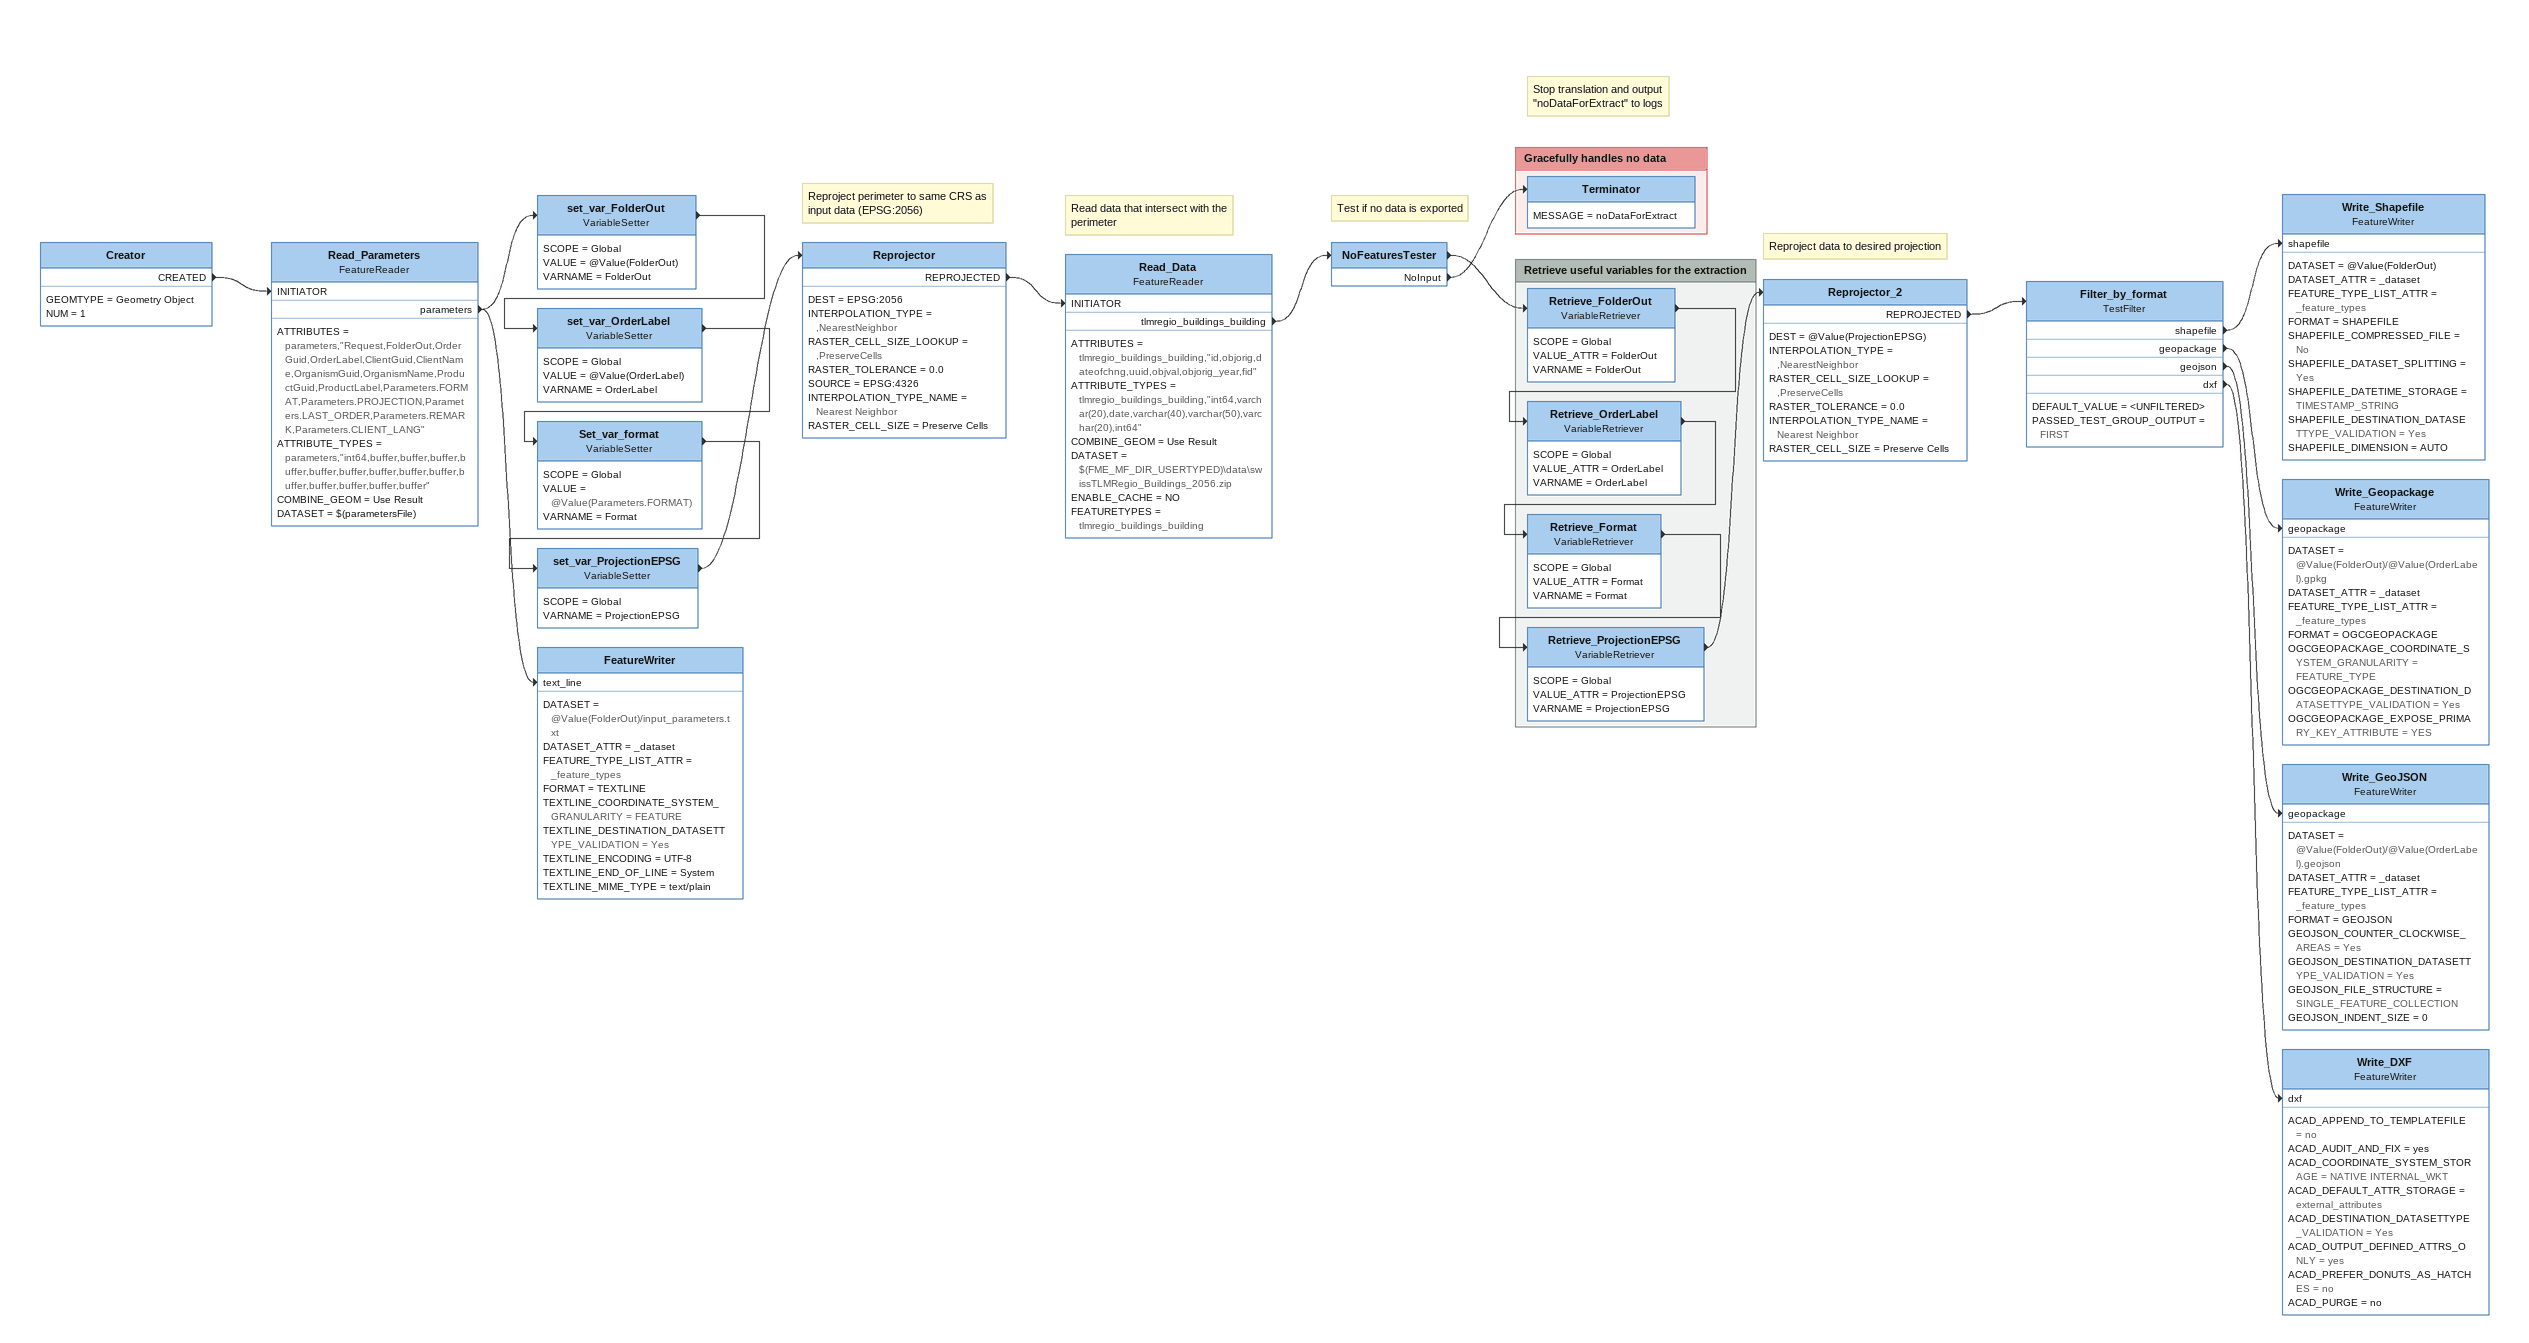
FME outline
Creator
    GEOMTYPE = Geometry Object
    NUM = 1
    CREATED -> Read_Parameters [INITIATOR]
Read_Parameters: FeatureReader
    ATTRIBUTES = parameters,"Request,FolderOut,OrderGuid,OrderLabel,ClientGuid,ClientName,OrganismGuid,OrganismName,ProductGuid,ProductLabel,Parameters.FORMAT,Parameters.PROJECTION,Parameters.LAST_ORDER,Parameters.REMARK,Parameters.CLIENT_LANG"
    ATTRIBUTE_TYPES = parameters,"int64,buffer,buffer,buffer,buffer,buffer,buffer,buffer,buffer,buffer,buffer,buffer,buffer,buffer,buffer"
    COMBINE_GEOM = Use Result
    DATASET = $(parametersFile)
    parameters -> set_var_FolderOut
    parameters -> FeatureWriter [text_line]
set_var_FolderOut: VariableSetter
    SCOPE = Global
    VALUE = @Value(FolderOut)
    VARNAME = FolderOut
    -> set_var_OrderLabel
set_var_OrderLabel: VariableSetter
    SCOPE = Global
    VALUE = @Value(OrderLabel)
    VARNAME = OrderLabel
    -> Set_var_format
Set_var_format: VariableSetter
    SCOPE = Global
    VALUE = @Value(Parameters.FORMAT)
    VARNAME = Format
    -> set_var_ProjectionEPSG
set_var_ProjectionEPSG: VariableSetter
    SCOPE = Global
    VARNAME = ProjectionEPSG
    -> Reprojector
Note: Reproject perimeter to same CRS as input data (EPSG:2056)
Reprojector
    DEST = EPSG:2056
    INTERPOLATION_TYPE = ,NearestNeighbor
    RASTER_CELL_SIZE_LOOKUP = ,PreserveCells
    RASTER_TOLERANCE = 0.0
    SOURCE = EPSG:4326
    INTERPOLATION_TYPE_NAME = Nearest Neighbor
    RASTER_CELL_SIZE = Preserve Cells
    REPROJECTED -> Read_Data [INITIATOR]
Note: Read data that intersect with the perimeter
Read_Data: FeatureReader
    ATTRIBUTES = tlmregio_buildings_building,"id,objorig,dateofchng,uuid,objval,objorig_year,fid"
    ATTRIBUTE_TYPES = tlmregio_buildings_building,"int64,varchar(20),date,varchar(40),varchar(50),varchar(20),int64"
    COMBINE_GEOM = Use Result
    DATASET = $(FME_MF_DIR_USERTYPED)\data\swissTLMRegio_Buildings_2056.zip
    ENABLE_CACHE = NO
    FEATURETYPES = tlmregio_buildings_building
    tlmregio_buildings_building -> NoFeaturesTester
Note: Test if no data is exported
Note: Stop translation and output "noDataForExtract" to logs
NoFeaturesTester
    NoInput -> Terminator
    -> Retrieve_FolderOut
Note: Reproject data to desired projection
Reprojector_2
    DEST = @Value(ProjectionEPSG)
    INTERPOLATION_TYPE = ,NearestNeighbor
    RASTER_CELL_SIZE_LOOKUP = ,PreserveCells
    RASTER_TOLERANCE = 0.0
    INTERPOLATION_TYPE_NAME = Nearest Neighbor
    RASTER_CELL_SIZE = Preserve Cells
    REPROJECTED -> Filter_by_format
Filter_by_format: TestFilter
    DEFAULT_VALUE = <UNFILTERED>
    PASSED_TEST_GROUP_OUTPUT = FIRST
    shapefile -> Write_Shapefile [shapefile]
    geopackage -> Write_Geopackage [geopackage]
    geojson -> Write_GeoJSON [geopackage]
    dxf -> Write_DXF [dxf]
Write_Shapefile: FeatureWriter
    DATASET = @Value(FolderOut)
    DATASET_ATTR = _dataset
    FEATURE_TYPE_LIST_ATTR = _feature_types
    FORMAT = SHAPEFILE
    SHAPEFILE_COMPRESSED_FILE = No
    SHAPEFILE_DATASET_SPLITTING = Yes
    SHAPEFILE_DATETIME_STORAGE = TIMESTAMP_STRING
    SHAPEFILE_DESTINATION_DATASETTYPE_VALIDATION = Yes
    SHAPEFILE_DIMENSION = AUTO
Write_Geopackage: FeatureWriter
    DATASET = @Value(FolderOut)/@Value(OrderLabel).gpkg
    DATASET_ATTR = _dataset
    FEATURE_TYPE_LIST_ATTR = _feature_types
    FORMAT = OGCGEOPACKAGE
    OGCGEOPACKAGE_COORDINATE_SYSTEM_GRANULARITY = FEATURE_TYPE
    OGCGEOPACKAGE_DESTINATION_DATASETTYPE_VALIDATION = Yes
    OGCGEOPACKAGE_EXPOSE_PRIMARY_KEY_ATTRIBUTE = YES
Write_GeoJSON: FeatureWriter
    DATASET = @Value(FolderOut)/@Value(OrderLabel).geojson
    DATASET_ATTR = _dataset
    FEATURE_TYPE_LIST_ATTR = _feature_types
    FORMAT = GEOJSON
    GEOJSON_COUNTER_CLOCKWISE_AREAS = Yes
    GEOJSON_DESTINATION_DATASETTYPE_VALIDATION = Yes
    GEOJSON_FILE_STRUCTURE = SINGLE_FEATURE_COLLECTION
    GEOJSON_INDENT_SIZE = 0
Write_DXF: FeatureWriter
    ACAD_APPEND_TO_TEMPLATEFILE = no
    ACAD_AUDIT_AND_FIX = yes
    ACAD_COORDINATE_SYSTEM_STORAGE = NATIVE INTERNAL_WKT
    ACAD_DEFAULT_ATTR_STORAGE = external_attributes
    ACAD_DESTINATION_DATASETTYPE_VALIDATION = Yes
    ACAD_OUTPUT_DEFINED_ATTRS_ONLY = yes
    ACAD_PREFER_DONUTS_AS_HATCHES = no
    ACAD_PURGE = no
FeatureWriter
    DATASET = @Value(FolderOut)/input_parameters.txt
    DATASET_ATTR = _dataset
    FEATURE_TYPE_LIST_ATTR = _feature_types
    FORMAT = TEXTLINE
    TEXTLINE_COORDINATE_SYSTEM_GRANULARITY = FEATURE
    TEXTLINE_DESTINATION_DATASETTYPE_VALIDATION = Yes
    TEXTLINE_ENCODING = UTF-8
    TEXTLINE_END_OF_LINE = System
    TEXTLINE_MIME_TYPE = text/plain

Bookmark: Gracefully handles no data
Terminator
    MESSAGE = noDataForExtract

Bookmark: Retrieve useful variables for the extraction
Retrieve_FolderOut: VariableRetriever
    SCOPE = Global
    VALUE_ATTR = FolderOut
    VARNAME = FolderOut
    -> Retrieve_OrderLabel
Retrieve_OrderLabel: VariableRetriever
    SCOPE = Global
    VALUE_ATTR = OrderLabel
    VARNAME = OrderLabel
    -> Retrieve_Format
Retrieve_Format: VariableRetriever
    SCOPE = Global
    VALUE_ATTR = Format
    VARNAME = Format
    -> Retrieve_ProjectionEPSG
Retrieve_ProjectionEPSG: VariableRetriever
    SCOPE = Global
    VALUE_ATTR = ProjectionEPSG
    VARNAME = ProjectionEPSG
    -> Reprojector_2
